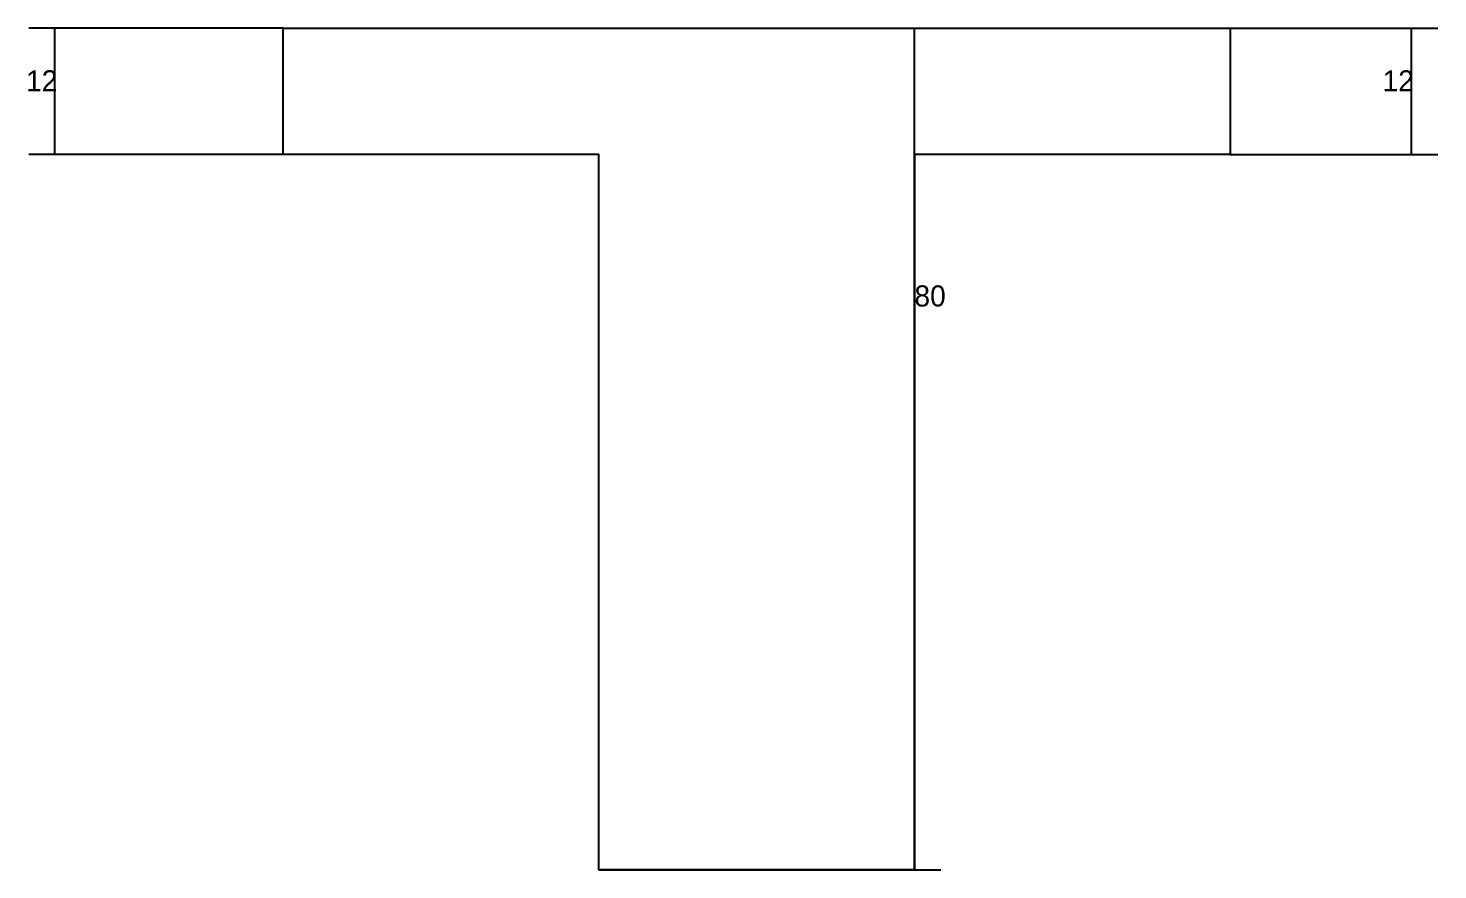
# Model space of a CAD drawing. Header units: metres. Extents: x 132327 to 133541, y 28046 to 29436.
# Drawn here: x 132692.9 to 132960.9, y 28046.2 to 28206.2 of the extents above; entities that cross this region are included whole.
import ezdxf

# ---------------------------------------------------------------- set-up
doc = ezdxf.new("R2010")
doc.units = ezdxf.units.M
for name, color, linetype in [('CONCRETO', 251, 'Continuous'), ('COTA', 241, 'Continuous'), ('Cota Seção (2x)', 4, 'Continuous')]:
    doc.layers.add(name, color=color, linetype=linetype)

msp = doc.modelspace()

# ---------------------------------------------------------------- linework, layer by layer
at = {"layer": 'CONCRETO'}
msp.add_lwpolyline([(132861.4, 28182.2), (132861.4, 28172.2), (132861.4, 28046.2), (132801.4, 28046.2), (132801.4, 28182.2), (132741.4, 28182.2), (132741.4, 28206.2), (132861.4, 28206.2), (132921.4, 28206.2), (132921.4, 28182.2)], close=True, dxfattribs=at)
at = {"layer": 'COTA'}
for p, q in [((132741.4, 28206.2), (132693, 28206.2)), ((132698, 28182.2), (132698, 28206.2)), ((132921.4, 28206.2), (132960.9, 28206.2)), ((132955.9, 28182.2), (132955.9, 28206.2)), ((132741.4, 28182.2), (132693, 28182.2)), ((132921.4, 28182.2), (132960.9, 28182.2))]:
    msp.add_line(p, q, dxfattribs=at)
at = {"layer": 'Cota Seção (2x)'}
for p, q in [((132801.4, 28206.2), (132866.4, 28206.2)), ((132861.4, 28046.2), (132861.4, 28206.2)), ((132801.4, 28046.2), (132866.4, 28046.2))]:
    msp.add_line(p, q, dxfattribs=at)

# ---------------------------------------------------------------- texts
at = {"layer": 'COTA'}
for p in [(132692.5, 28194.2), (132950.4, 28194.2)]:
    msp.add_text('12', height=4, dxfattribs=at).set_placement(p)
at = {"layer": 'Cota Seção (2x)'}
msp.add_text('80', height=4, dxfattribs=at).set_placement((132861.4, 28153.3))

doc.saveas('drawing.dxf')
